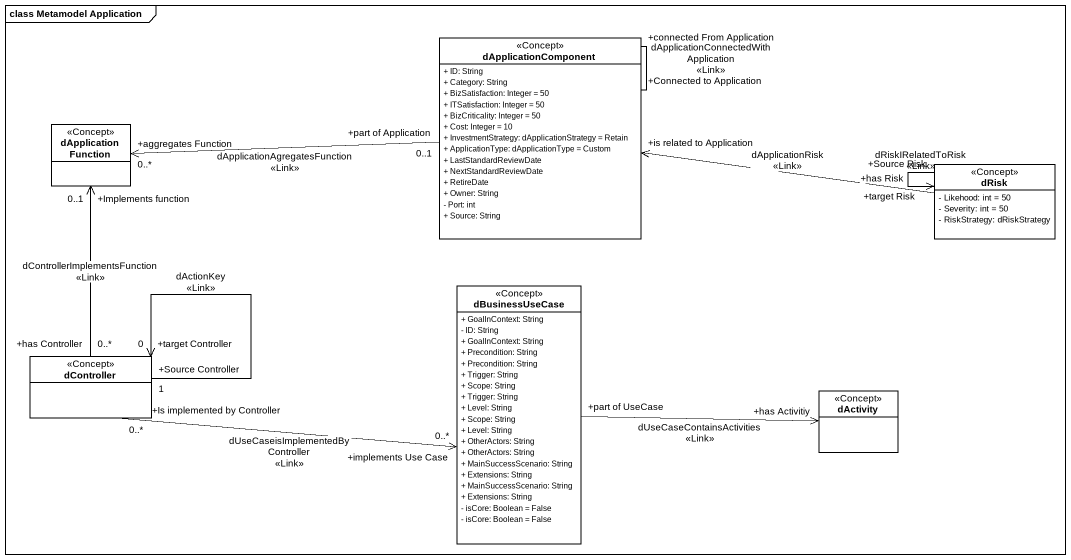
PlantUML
@startuml
mainframe class Metamodel Application
hide circle
hide empty members
skinparam classAttributeIconSize 0
class dApplicationComponent <<Concept>> {
  + ID: String
  + Category: String
  + BizSatisfaction: Integer = 50
  + ITSatisfaction: Integer = 50
  + BizCriticality: Integer = 50
  + Cost: Integer = 10
  + InvestmentStrategy: dApplicationStrategy = Retain
  + ApplicationType: dApplicationType = Custom
  + LastStandardReviewDate
  + NextStandardReviewDate
  + RetireDate
  + Owner: String
  - Port: int
  + Source: String
}
class dApplicationFunction <<Concept>>
class dRisk <<Concept>> {
  - Likehood: int = 50
  - Severity: int = 50
  - RiskStrategy: dRiskStrategy
}
class dBusinessUseCase <<Concept>> {
  + GoalInContext: String
  - ID: String
  + GoalInContext: String
  + Precondition: String
  + Precondition: String
  + Trigger: String
  + Scope: String
  + Trigger: String
  + Level: String
  + Scope: String
  + Level: String
  + OtherActors: String
  + OtherActors: String
  + MainSuccessScenario: String
  + Extensions: String
  + MainSuccessScenario: String
  + Extensions: String
  - isCore: Boolean = False
  - isCore: Boolean = False
}
class dController <<Concept>>
class dActivity <<Concept>>
dApplicationComponent "+Connected to Application" -- "+connected From Application" dApplicationComponent : dApplicationConnectedWithApplication\n<<Link>>
dApplicationComponent "+part of Application\n0..1" -left-> "+aggregates Function\n0..*" dApplicationFunction : dApplicationAgregatesFunction\n<<Link>>
dRisk "+has Risk" -left-> "+is related to Application" dApplicationComponent : dApplicationRisk\n<<Link>>
dRisk "+Source Risk" --> "+target Risk" dRisk : dRiskIRelatedToRisk\n<<Link>>
dBusinessUseCase "+part of UseCase" -right-> "+has Activitiy" dActivity : dUseCaseContainsActivities\n<<Link>>
dController "+has Controller\n0..*" -up-> "+Implements function\n0..1" dApplicationFunction : dControllerImplementsFunction\n<<Link>>
dController "+Is implemented by Controller\n0..*" -right-> "+implements Use Case\n0..*" dBusinessUseCase : dUseCaseisImplementedByController\n<<Link>>
dController "+Source Controller\n1" --> "+target Controller\n0" dController : dActionKey\n<<Link>>
@enduml
